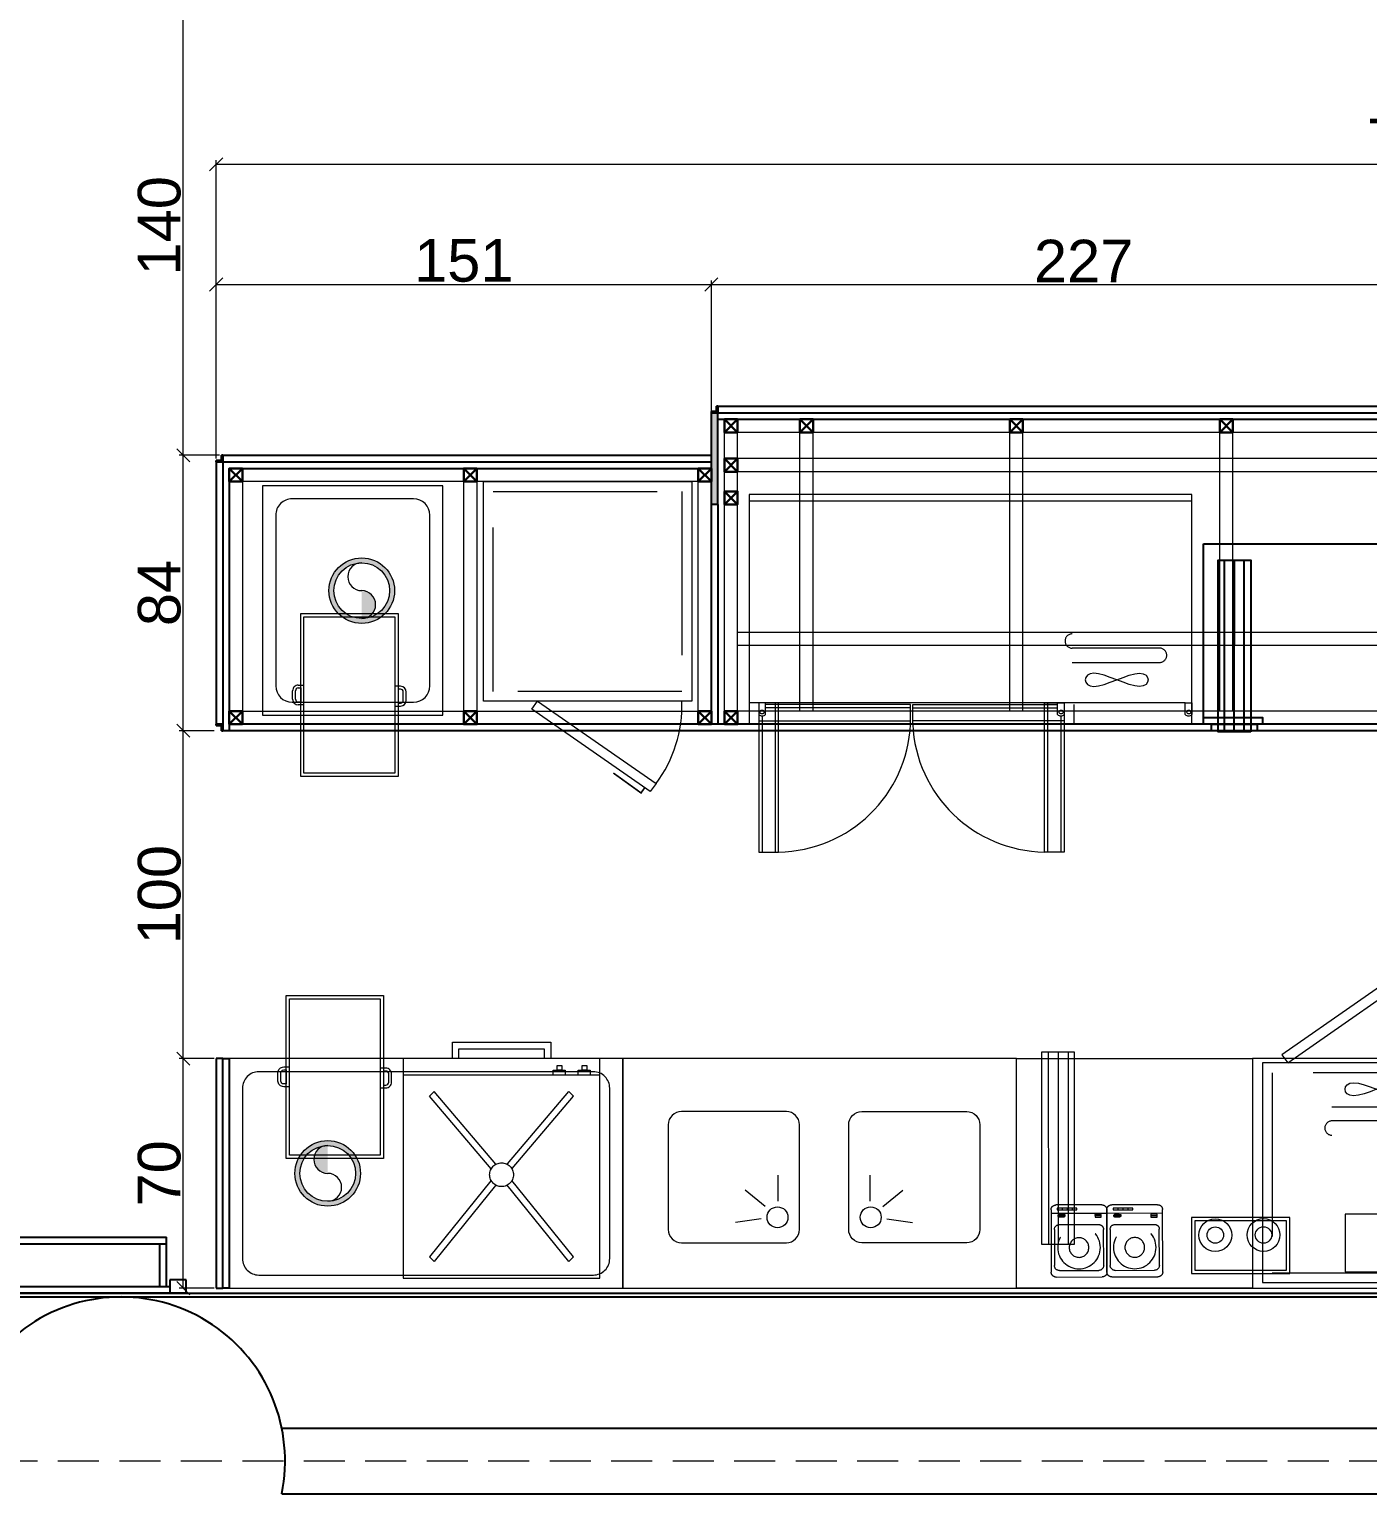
# Model space of a CAD drawing. Header units: millimetres. Extents: x 5603074 to 5608376, y 255765 to 258684.
# Drawn here: x 5604637.2 to 5605045.4, y 256485.1 to 256931.7 of the extents above; entities that cross this region are included whole.
import ezdxf

# ---------------------------------------------------------------- set-up
doc = ezdxf.new("R2010")
doc.units = ezdxf.units.MM
doc.header["$LTSCALE"] = 100
doc.header["$PDMODE"] = 2
for name, pattern in [('DASHED', [0.75, 0.5, -0.25]), ('DASHED2', [9.525, 6.35, -3.175]), ('HIDDEN', [0.375, 0.25, -0.125]), ('HIDDEN2', [0.1875, 0.125, -0.0625])]:
    doc.linetypes.add(name, pattern=pattern)
for name, color, linetype, lineweight in [('AKS', 63, 'HIDDEN2', 5), ('t_ahsap', 34, 'Continuous', 25), ('t_ahsapkesit', 42, 'Continuous', 20), ('t_alçıpan', 219, 'Continuous', 25), ('t_kutu p', 50, 'Continuous', 30), ('t_kutu profil', 94, 'Continuous', 30), ('t_makine', 177, 'Continuous', 18), ('t_mutfak ekipman', 163, 'Continuous', 18), ('t_olcu', 252, 'Continuous', 20), ('t_tarama', 253, 'Continuous', 5)]:
    doc.layers.add(name, color=color, linetype=linetype, lineweight=lineweight)
for name, color, linetype in [('DUVAR', 2, 'Continuous'), ('KOLON', 1, 'Continuous'), ('Kıtc-002 Çizgi', 7, 'Continuous')]:
    doc.layers.add(name, color=color, linetype=linetype)
doc.layers.add('t_fayans', color=7, linetype='Continuous', lineweight=18, true_color=0xffff75)
doc.styles.get("Standard").update_dxf_attribs({"font": 'arial.ttf'})
doc.dimstyles.new('olcu50', dxfattribs={"dimtxt": 13, "dimasz": 4, "dimexe": 1.25, "dimexo": 0.625, "dimtad": 1, "dimtxsty": 'Standard', "dimblk": 'OBLIQUE', "dimcen": 2.5, "dimclrd": 256, "dimclre": 256, "dimclrt": 7, "dimadec": 0, "dimazin": 0, "dimtfac": 1, "dimtmove": 0, "dimatfit": 3, "dimldrblk": 'OBLIQUE', "dimfxl": 1, "dimlwd": -1, "dimlwe": -1, "dimarcsym": 0})

# ---------------------------------------------------------------- blocks, each defined once
blk = doc.blocks.new('blender')
at = {"layer": 't_mutfak ekipman', "color": 7, "linetype": 'HIDDEN'}
for p, q in [((-0.5, -14.5), (-0.5, -3.5)), ((1, -2), (13, -2)), ((14.5, -3.5), (14.5, -14.5)), ((1, -16), (13, -16)), ((-1.5, -19.5), (15.5, -19.5))]:
    blk.add_line(p, q, dxfattribs=at)
at = {"layer": 't_mutfak ekipman', "color": 7}
for p, q in [((1.91, -20.98, 0), (1.91, -20.48, 0)), ((3.41, -20.98, 0), (3.41, -20.48, 0)), ((4.91, -20.98, 0), (4.91, -20.48, 0)), ((13.81, -18.65, 0), (11.9, -18.65, 0))]:
    blk.add_line(p, q, dxfattribs=at)
at = {"layer": 't_mutfak ekipman', "color": 7, "linetype": 'HIDDEN'}
blk.add_lwpolyline([(0, 0), (14, 0, -0.414214), (15.5, -1.5), (15.5, -20.5, -0.414214), (14, -22), (0, -22, -0.414214), (-1.5, -20.5), (-1.5, -1.5, -0.414214)], format="xyb", close=True, dxfattribs=at)
at = {"layer": 't_mutfak ekipman', "color": 7, "elevation": 0}
for points in [[(0.41, -20.98), (0.41, -20.48), (6.41, -20.48), (6.41, -20.98)], [(11.9, -18.23), (13.81, -18.23), (13.81, -19.08), (11.9, -19.08)]]:
    blk.add_lwpolyline(points, close=True, dxfattribs=at)
at = {"layer": 't_mutfak ekipman', "color": 7, "linetype": 'DASHED2', "extrusion": (7.79338e-07, 5.80492e-08, 1), "elevation": 0}
for points in [[(2.73, -19.07), (2.73, -18.44), (2.52, -18.44), (2.52, -18.23), (0.83, -18.23), (0.83, -18.44), (0.62, -18.44), (0.62, -18.86), (0.83, -19.08), (1.04, -19.08), (1.04, -19.29), (1.25, -19.29), (2.31, -19.07), (2.73, -19.07)], [(2.73, -18.65), (1.89, -18.65), (1.67, -18.44), (1.67, -18.65), (0.83, -18.65), (0.83, -18.86), (0.62, -18.86)], [(2.31, -18.65), (1.04, -18.86), (1.04, -19.08)], [(1.04, -19.29), (2.31, -18.86)], [(1.67, -18.44), (2.31, -18.44), (2.31, -19.07), (2.1, -19.29), (1.25, -19.29)]]:
    blk.add_lwpolyline(points, dxfattribs=at)
at = {"layer": 't_mutfak ekipman', "color": 7, "linetype": 'HIDDEN'}
for radius in [6.5, 3]:
    blk.add_circle((7, -9), radius, dxfattribs=at)
for centre, start, end in [((1, -3.5), 90, 180), ((13, -3.5), 0, 90), ((1, -14.5), 180, 270), ((13, -14.5), 270, 0)]:
    blk.add_arc(centre, 1.5, start, end, dxfattribs=at)
blk = doc.blocks.new('çalışma_tezgahlı_bulaşık_makinesi')
at = {"layer": 't_makine'}
h = blk.add_hatch(color=256, dxfattribs=at)
edge = h.paths.add_edge_path(flags=17)
edge.add_arc((-35, -90), 8.5, 0, 360)
edge = h.paths.add_edge_path()
edge.add_arc((-35, -90), 10, 0, 360)
edge = h.paths.add_edge_path(flags=16)
edge.add_arc((-39.25, -90), 4.25, 180, 360)
blk.add_line((-65, -13.64), (-65, -17.64), dxfattribs=at)
for points in [[(-70, 0), (-70, -120), (0, -120), (0, 0)], [(-3, -6.99), (-70, -6.99), (-70, -66.99), (-3, -66.99)], [(-3, -6.99), (-65, -6.99), (-65, -66.99), (-3, -66.99)], [(-66.46, -10.96), (-66.46, -12.42), (-67.92, -12.42), (-67.92, -10.96)], [(-65, -9.99), (-65, -13.64), (-66.46, -13.64), (-66.46, -9.99)], [(-65, -17.64), (-65, -21.28), (-66.46, -21.28), (-66.46, -17.64)], [(-75, -51.99), (-75, -21.99), (-70, -21.99), (-70, -51.99)], [(-66.46, -18.6), (-66.46, -20.06), (-67.92, -20.06), (-67.92, -18.6)], [(-73, -49.99), (-73, -23.99), (-70, -23.99), (-70, -49.99)]]:
    blk.add_lwpolyline(points, close=True, dxfattribs=at)
blk.add_lwpolyline([(-66, -9), (-66, -111, 0.414214), (-61, -116), (-9, -116, 0.414214), (-4, -111), (-4, -9, 0.414214), (-9, -4), (-61, -4, 0.414214)], format="xyb", close=True, dxfattribs=at)
at = {"layer": 't_makine', "linetype": 'DASHED'}
for points in [[(-60, -16.49), (-58.59, -15.07)], [(-37.86, -35.14), (-60, -16.49)], [(-36.44, -33.72), (-58.59, -15.07)], [(-9.58, -15.07), (-32.83, -33.82)], [(-8.16, -16.49), (-31.41, -35.24)], [(-9.58, -15.07), (-8.16, -16.49)], [(-37.76, -38.75), (-60, -57.5)], [(-36.34, -40.17), (-58.59, -58.92)], [(-31.31, -38.85), (-8.16, -57.5)], [(-32.73, -40.27), (-9.58, -58.92)], [(-60, -57.5), (-58.59, -58.92)], [(-8.16, -57.5), (-9.58, -58.92)]]:
    blk.add_lwpolyline(points, dxfattribs=at)
at = {"layer": 't_makine', "elevation": 0}
for points in [[(-61.06, -73.79), (-61.06, -72.27, 0.414214), (-62.81, -70.52), (-65.34, -70.52, 0.414214), (-67.09, -72.27), (-67.09, -73.79)], [(-61.42, -101.89), (-61.42, -103.41, -0.414214), (-63.17, -105.16), (-65.7, -105.16, -0.414214), (-67.45, -103.41), (-67.45, -101.89)]]:
    blk.add_lwpolyline(points, format="xyb", dxfattribs=at)
for points in [[(-61.93, -72.99), (-61.93, -72.27, 0.414214), (-62.81, -71.39), (-65.34, -71.39, 0.414214), (-66.21, -72.27), (-66.21, -72.99)], [(-62.29, -102.68), (-62.29, -103.41, -0.414214), (-63.17, -104.28), (-65.7, -104.28, -0.414214), (-66.57, -103.41), (-66.57, -102.68)]]:
    blk.add_lwpolyline(points, format="xyb", close=True, dxfattribs=at)
for points in [[(-89.28, -72.99), (-39.58, -72.99), (-39.58, -102.68), (-89.28, -102.68)], [(-88.28, -73.99), (-40.58, -73.99), (-40.58, -101.68), (-88.28, -101.68)]]:
    blk.add_lwpolyline(points, close=True, dxfattribs=at)
at = {"layer": 't_makine', "linetype": 'DASHED'}
blk.add_circle((-34.58, -36.99), 3.63, dxfattribs=at)
at = {"layer": 't_makine'}
for radius in [10, 8.5]:
    blk.add_circle((-35, -90), radius, dxfattribs=at)
for centre, start, end in [((-30.75, -90), 0, 180), ((-39.25, -90), 180, 0)]:
    blk.add_arc(centre, 4.25, start, end, dxfattribs=at)
blk = doc.blocks.new('turk_kahvesi')
at = {"layer": 't_mutfak ekipman', "color": 7, "extrusion": (1.03045e-09, -1.39525e-08, 1), "elevation": 0}
for points in [[(61966.01, 4880.01), (61966.01, 4850.06), (61983.1, 4850.06), (61983.1, 4880.01)], [(61967.01, 4879.01), (61967.01, 4851.05), (61982.09, 4851.05), (61982.09, 4879.01)]]:
    blk.add_lwpolyline(points, close=True, dxfattribs=at)
at = {"layer": 't_mutfak ekipman', "color": 7, "extrusion": (1.03045e-09, -1.39525e-08, 1)}
for centre, radius in [((61971.36, 4872.02, 0), 5), ((61971.36, 4872.02, 0), 2.5), ((61971.4, 4857.32, 0), 5), ((61971.4, 4857.32, 0), 2.5)]:
    blk.add_circle(centre, radius, dxfattribs=at)
blk = doc.blocks.new('TYO')
at = {"layer": 't_makine'}
for p, q in [((-21839.25, -3860.46), (-21847.06, -3859.35)), ((-21800.93, -3860.46), (-21793.12, -3859.35)), ((-21838.02, -3864.27), (-21844.12, -3869.28)), ((-21834.11, -3865.93), (-21834.11, -3873.82)), ((-21806.07, -3865.93), (-21806.07, -3873.82)), ((-21802.16, -3864.27), (-21796.07, -3869.28))]:
    blk.add_line(p, q, dxfattribs=at)
at = {"layer": 't_makine', "lineweight": -2}
blk.add_lwpolyline([(-21878.73, -3909.37), (-21758.73, -3909.37), (-21758.73, -3839.37), (-21878.73, -3839.37)], close=True, dxfattribs=at)
at = {"layer": 't_makine'}
for points in [[(-21831.59, -3893.22), (-21863.59, -3893.22, -0.414214), (-21867.59, -3889.22), (-21867.59, -3857.22, -0.414214), (-21863.59, -3853.22), (-21831.59, -3853.22, -0.414214), (-21827.59, -3857.22), (-21827.59, -3889.22, -0.414214)], [(-21808.59, -3893.22), (-21776.59, -3893.22, 0.414214), (-21772.59, -3889.22), (-21772.59, -3857.22, 0.414214), (-21776.59, -3853.22), (-21808.59, -3853.22, 0.414214), (-21812.59, -3857.22), (-21812.59, -3889.22, 0.414214)]]:
    blk.add_lwpolyline(points, format="xyb", close=True, dxfattribs=at)
for centre in [(-21834.31, -3860.97), (-21805.88, -3860.97)]:
    blk.add_circle(centre, 3.19, dxfattribs=at)
blk = doc.blocks.new('iki_kapakli_tezgahalti')
at = {"layer": 't_makine'}
for p, q in [((135, -2), (0, -2)), ((133, -63.5), (0, -63.5)), ((99.07, -70), (99.07, -64))]:
    blk.add_line(p, q, dxfattribs=at)
blk.add_lwpolyline([(0, -70), (135, -70), (135, 0), (0, 0)], close=True, dxfattribs=at)
at = {"layer": 't_makine', "linetype": 'DASHED'}
for points in [[(125.17, -46.82), (98.5, -46.82, -1), (98.5, -42.47)], [(98.5, -51.16), (125.17, -51.16, 1), (125.17, -46.82)]]:
    blk.add_lwpolyline(points, format="xyb", dxfattribs=at)
at = {"layer": 't_makine', "linetype": 'DASHED', "ltscale": 0.1}
blk.add_lwpolyline([(119.06, -58.47), (117.6, -58.3), (115.9, -57.85), (114.04, -57.21), (112.09, -56.47), (110.14, -55.74), (108.28, -55.1), (106.57, -54.64), (105.12, -54.47), (103.97, -54.64), (103.16, -55.1), (102.67, -55.74), (102.5, -56.47), (102.67, -57.21), (103.16, -57.85), (103.97, -58.3), (105.12, -58.47), (106.57, -58.3), (108.28, -57.85), (110.14, -57.21), (112.09, -56.47), (114.04, -55.74), (115.9, -55.1), (117.6, -54.64), (119.06, -54.47), (120.2, -54.64), (121.02, -55.1), (121.51, -55.74), (121.67, -56.47), (121.51, -57.21), (121.02, -57.85), (120.2, -58.3)], close=True, dxfattribs=at)
at = {"layer": 't_makine'}
for points in [[(5, -67), (5, -63.5), (3, -63.5), (3, -67)], [(9, -63.5), (3, -63.5), (3, -109), (9, -109), (9, -63.5)], [(3, -64), (3, -70), (49.2, -70), (49.2, -64), (5, -64)], [(3, -65), (3, -69), (49.2, -69), (49.2, -65), (5, -65)], [(4, -67.5), (4, -109), (8, -109), (8, -63.5)], [(96.07, -64), (96.07, -70), (49.87, -70), (49.87, -64), (94.07, -64)], [(96.07, -65), (96.07, -69), (49.87, -69), (49.87, -65), (94.07, -65)], [(90.07, -63.5), (96.07, -63.5), (96.07, -109), (90.07, -109), (90.07, -63.5)], [(95.07, -67.5), (95.07, -109), (91.07, -109), (91.07, -63.5)], [(94.07, -67), (94.07, -63.5), (96.07, -63.5), (96.07, -67)], [(133, -67), (133, -63.5), (135, -63.5), (135, -67)]]:
    blk.add_lwpolyline(points, dxfattribs=at)
for centre in [(3.93, -66.29), (95.14, -66.29), (134.07, -66.29)]:
    blk.add_circle(centre, 0.596, dxfattribs=at)
for centre, radius, start, end in [((4, -66.25), 1.25, 216.8699, 323.1301), ((8.38, -68.14), 40.86, 270.8691, 357.3948), ((90.69, -68.14), 40.86, 182.6052, 269.1309), ((95.07, -66.25), 1.25, 216.8699, 323.1301), ((134, -66.25), 1.25, 216.8699, 323.1301)]:
    blk.add_arc(centre, radius, start, end, dxfattribs=at)
blk = doc.blocks.new('ön_sıyırma_tezgahı')
at = {"layer": 't_makine'}
h = blk.add_hatch(color=256, dxfattribs=at)
edge = h.paths.add_edge_path(flags=17)
edge.add_arc((32, -40.78), 8.5, 0, 360)
edge = h.paths.add_edge_path()
edge.add_arc((32, -40.78), 10, 0, 360)
edge = h.paths.add_edge_path(flags=16)
edge.add_arc((36.25, -40.78), 4.25, 0, 180)
for p, q in [((70, -16), (0, -16)), ((0, -16), (0, -71)), ((70, -71), (70, -16)), ((61, -20), (9, -20)), ((4, -25), (4, -62)), ((66, -62), (66, -25)), ((38.97, -29.7, 0), (88.67, -29.7, 0)), ((38.97, -59.38, 0), (38.97, -29.7, 0)), ((39.97, -30.7, 0), (87.67, -30.7, 0)), ((39.97, -58.38, 0), (39.97, -30.7, 0)), ((61.16, -28.97, 0), (61.16, -30.49, 0)), ((62.04, -28.97, 0), (62.04, -29.7, 0)), ((62.04, -29.7, 0), (66.32, -29.7, 0)), ((65.44, -27.22, 0), (62.91, -27.22, 0)), ((65.44, -28.1, 0), (62.91, -28.1, 0)), ((66.32, -29.7, 0), (66.32, -28.97, 0)), ((67.19, -30.49, 0), (67.19, -28.97, 0)), ((87.67, -30.7, 0), (87.67, -58.38, 0)), ((88.67, -29.7, 0), (88.67, -59.38, 0)), ((88.67, -59.38, 0), (38.97, -59.38, 0)), ((87.67, -58.38, 0), (39.97, -58.38, 0)), ((60.8, -60.11, 0), (60.8, -58.59, 0)), ((61.68, -60.11, 0), (61.68, -59.38, 0)), ((61.68, -59.38, 0), (65.96, -59.38, 0)), ((65.08, -60.99, 0), (62.55, -60.99, 0)), ((65.08, -61.86, 0), (62.55, -61.86, 0)), ((65.96, -59.38, 0), (65.96, -60.11, 0)), ((66.83, -58.59, 0), (66.83, -60.11, 0)), ((0, -71), (70, -71)), ((9, -67), (61, -67))]:
    blk.add_line(p, q, dxfattribs=at)
for radius in [10, 8.5]:
    blk.add_circle((32, -40.78), radius, dxfattribs=at)
for centre, radius, start, end in [((9, -25), 5, 90, 180), ((61, -25), 5, 0, 90), ((62.91, -28.97, 0), 1.75, 90, 180), ((62.91, -28.97, 0), 0.875, 90, 180), ((65.44, -28.97, 0), 1.75, 0, 90), ((65.44, -28.97, 0), 0.875, 360, 90), ((36.25, -40.78), 4.25, 0, 180), ((27.75, -40.78), 4.25, 180, 0), ((9, -62), 5, 180, 270), ((62.55, -60.11, 0), 1.75, 180, 270), ((61, -62), 5, 270, 0), ((62.55, -60.11, 0), 0.875, 180, 270), ((65.08, -60.11, 0), 1.75, 270, 0), ((65.08, -60.11, 0), 0.875, 270, 0)]:
    blk.add_arc(centre, radius, start, end, dxfattribs=at)
blk = doc.blocks.new('A$C35C61C35')
at = {"layer": 'Kıtc-002 Çizgi', "extrusion": (-1.7622e-08, -1.30145e-09, 1)}
for p, q in [((54.57, 57.3, -40.46), (54.57, 5, 0)), ((57.56, 57.3, -9.23), (57.52, 5, -41.1)), ((60.58, 57.3, -41.1), (60.58, 5, 0))]:
    blk.add_line(p, q, dxfattribs=at)
at = {"layer": 'Kıtc-002 Çizgi', "elevation": 0}
blk.add_lwpolyline([(67, 0), (0, 0), (0, 55), (67, 55)], close=True, dxfattribs=at)
at = {"layer": 'Kıtc-002 Çizgi', "extrusion": (-1.7622e-08, -1.30145e-09, 1)}
for points, elevation in [([(48.91, 55.03), (67, 55.03), (67, 53), (48.91, 53)], 0), ([(50.56, 57.06), (64.56, 57.06), (64.56, 55.04), (50.56, 55.04)], -41.1), ([(52.56, 57.3), (62.48, 57.3), (62.48, 5), (52.56, 5)], -41.1)]:
    blk.add_lwpolyline(points, close=True, dxfattribs=dict(at, elevation=elevation))
blk = doc.blocks.new('karkas')
at = {"layer": 't_kutu p', "extrusion": (3.10673e-08, 3.00028e-10, 1)}
for p, q in [((-219, 0, 0), (-215, -4, 0)), ((-215, 0, 0), (-219, -4, 0)), ((-4, 0, 0), (0, -4, 0)), ((0, 0, 0), (-4, -4, 0)), ((-219, -67, 0), (-215, -71, 0)), ((-215, -67, 0), (-219, -71, 0)), ((-4, -67, 0), (0, -71, 0)), ((0, -67, 0), (-4, -71, 0)), ((-219, -77, 0), (-215, -81, 0)), ((-215, -77, 0), (-219, -81, 0)), ((-4, -77, 0), (0, -81, 0)), ((0, -77, 0), (-4, -81, 0)), ((-219, -89, 0), (-215, -93, 0)), ((-215, -89, 0), (-219, -93, 0)), ((-196, -89, 0), (-192, -93, 0)), ((-192, -89, 0), (-196, -93, 0)), ((-132, -89, 0), (-128, -93, 0)), ((-128, -89, 0), (-132, -93, 0)), ((-68, -89, 0), (-64, -93, 0)), ((-64, -89, 0), (-68, -93, 0)), ((-4, -89, 0), (0, -93, 0)), ((0, -89, 0), (-4, -93, 0))]:
    blk.add_line(p, q, dxfattribs=at)
at = {"layer": 't_kutu p', "extrusion": (3.6507e-08, -1.05823e-09, 1)}
blk.add_lwpolyline([(-4, -4), (-4, 0), (0, 0), (0, -4)], close=True, dxfattribs=at)
at = {"layer": 't_kutu p', "extrusion": (3.6507e-08, -1.05823e-09, 1), "elevation": 0}
for points in [[(-219, -4), (-219, 0), (-215, 0), (-215, -4)], [(-219, -71), (-219, -67), (-215, -67), (-215, -71)], [(-4, -71), (-4, -67), (0, -67), (0, -71)], [(-219, -81), (-219, -77), (-215, -77), (-215, -81)], [(-4, -81), (-4, -77), (0, -77), (0, -81)], [(-219, -93), (-219, -89), (-215, -89), (-215, -93)], [(-196, -93), (-196, -89), (-192, -89), (-192, -93)], [(-132, -93), (-132, -89), (-128, -89), (-128, -93)], [(-68, -93), (-68, -89), (-64, -89), (-64, -93)], [(-4, -93), (-4, -89), (0, -89), (0, -93)]]:
    blk.add_lwpolyline(points, close=True, dxfattribs=at)
at = {"layer": 't_tarama'}
for p, q in [((-219, 0, 0), (-219, -93, 0)), ((0, 0), (-215, 0, 0)), ((0, -4, 0), (-215, -4, 0)), ((-215, -4, 0), (-215, -89, 0)), ((-196, -4, 0), (-196, -89, 0)), ((-192, -4, 0), (-192, -89, 0)), ((-132, -4, 0), (-132, -89, 0)), ((-128, -4, 0), (-128, -89, 0)), ((-68, -4, 0), (-68, -89, 0)), ((-64, -4, 0), (-64, -89, 0)), ((-4, -4, 0), (-4, -89, 0)), ((0, 0), (0, -93, 0)), ((-4, -24, 0), (-215, -24, 0)), ((-4, -28, 0), (-215, -28, 0)), ((-4, -77, 0), (-215, -77, 0)), ((-4, -81, 0), (-215, -81, 0)), ((-4, -89, 0), (-219, -89, 0)), ((0, -93, 0), (-219, -93, 0))]:
    blk.add_line(p, q, dxfattribs=at)
blk = doc.blocks.new('A$C6ABE2651')
at = {"layer": 't_makine'}
for points in [[(0, 34.56), (68.5, 34.56), (68.5, 101.56), (0, 101.56)], [(16.39, 0), (62.53, 32.13), (60.78, 34.56), (14.64, 2.44)]]:
    blk.add_lwpolyline(points, close=True, dxfattribs=at)
at = {"layer": 't_makine', "linetype": 'DASHED'}
blk.add_lwpolyline([(3, 37.56), (65.5, 37.56), (65.5, 98.56), (3, 98.56)], close=True, dxfattribs=at)
for points in [[(20.61, 52.28), (47.28, 52.28, 1), (47.28, 56.63)], [(47.28, 47.94), (20.61, 47.94, -1), (20.61, 52.28)]]:
    blk.add_lwpolyline(points, format="xyb", dxfattribs=at)
at = {"layer": 't_makine', "linetype": 'DASHED', "ltscale": 0.1}
blk.add_lwpolyline([(26.72, 40.63), (28.18, 40.8), (29.88, 41.25), (31.74, 41.89), (33.69, 42.63), (35.64, 43.36), (37.5, 44), (39.21, 44.46), (40.66, 44.63), (41.81, 44.46), (42.62, 44), (43.11, 43.36), (43.28, 42.63), (43.11, 41.89), (42.62, 41.25), (41.81, 40.8), (40.66, 40.63), (39.21, 40.8), (37.5, 41.25), (35.64, 41.89), (33.69, 42.63), (31.74, 43.36), (29.88, 44), (28.18, 44.46), (26.72, 44.63), (25.58, 44.46), (24.76, 44), (24.27, 43.36), (24.11, 42.63), (24.27, 41.89), (24.76, 41.25), (25.58, 40.8)], close=True, dxfattribs=at)
at = {"layer": 't_makine', "const_width": 0.5}
blk.add_lwpolyline([(19.06, 1.92), (20.19, 0.35), (26.9, 5.18), (28.61, 6.41)], dxfattribs=at)
at = {"layer": 't_makine'}
blk.add_arc((59.28, 34.56), 55, 180, 218.867, dxfattribs=at)
blk = doc.blocks.new('barista')
at = {"layer": 't_tarama'}
h = blk.add_hatch(dxfattribs=at)
h.set_pattern_fill('AR-SAND', color=256, scale=0.01)
h.set_pattern_definition([(37.5, (7283.8829, -60539.93336), (-0.016000313, 0.4894132373), [0, -0.38608, 0, -0.4318, 0, -0.41275]), (7.5, (7283.8829, -60539.93336), (0.449523283, 0.7168251006), [0, -0.20828, 0, -0.34798, 0, -0.13335]), (327.5, (7283.5705, -60539.93336), (0.7909923702, 0.0014371847), [0, -0.127, 0, -0.4572, 0, -0.5969]), (317.5, (7283.5705, -60539.93336), (0.7635564525, 0.222929323), [0, -0.0635, 0, -0.29972, 0, -0.3429])])
h.paths.add_polyline_path([(598, -267), (600, -267), (600, -239), (598, -239)])
at = {"layer": 't_ahsap'}
for p, q in [((747, -70, 0), (747, 0, 0)), ((747, 0, 0), (749, 0, 0)), ((751, 0, 0), (749, 0, 0)), ((749, 0, 0), (749, -70, 0)), ((751, -70, 0), (751, 0, 0)), ((749, -70, 0), (747, -70, 0)), ((749, -70, 0), (751, -70, 0)), ((373, -170, 0), (749, -170, 0)), ((375, -172, 0), (747, -172, 0)), ((584, -172, 0), (586, -172, 0)), ((598, -239, 0), (598, -172, 0)), ((600, -172, 0), (600, -267, 0)), ((747, -172, 0), (747, -170, 0)), ((747, -250, 0), (747, -172, 0)), ((749, -254, 0), (749, -172, 0)), ((751, -252, 0), (751, -172, 0)), ((598, -239, 0), (600, -239, 0)), ((598, -239, 0), (598, -267, 0)), ((600, -239, 0), (600, -267, 0)), ((747, -250, 0), (600, -250, 0)), ((749, -252, 0), (600, -252, 0)), ((749, -254, 0), (600, -254, 0)), ((598, -265, 0), (375, -265, 0)), ((598, -267, 0), (375, -267, 0)), ((598, -269, 0), (374.6, -269, 0))]:
    blk.add_line(p, q, dxfattribs=at)
at = {"layer": 't_ahsapkesit'}
blk.add_line((596, -172, 0), (596, -265, 0), dxfattribs=at)
at = {"layer": 't_kutu p'}
for p, q in [((749, -172, 0), (749, -170, 0)), ((749, -170, 0), (749.4, -170, 0)), ((749, -172, 0), (751, -172, 0)), ((749.4, -171.6, 0), (749.4, -170, 0)), ((749.4, -171.6, 0), (751, -171.6, 0)), ((751, -172, 0), (751, -171.6, 0)), ((749, -252, 0), (749, -254, 0)), ((749, -252, 0), (751, -252, 0)), ((749, -254, 0), (749.4, -254, 0)), ((749.4, -252.4, 0), (749.4, -254, 0)), ((749.4, -252.4, 0), (751, -252.4, 0)), ((751, -252, 0), (751, -252.4, 0)), ((598, -267, 0), (598, -269, 0)), ((598, -267, 0), (600, -267, 0)), ((598.4, -267.4, 0), (598.4, -269, 0)), ((598.4, -267.4, 0), (600, -267.4, 0)), ((600, -267, 0), (600, -267.4, 0)), ((598, -269, 0), (598.4, -269, 0))]:
    blk.add_line(p, q, dxfattribs=at)
at = {"layer": 't_kutu profil'}
for p, q in [((600, -172, 0), (604, -176, 0)), ((600, -176, 0), (604, -172, 0)), ((671.5, -172, 0), (675.5, -176, 0)), ((671.5, -176, 0), (675.5, -172, 0)), ((743, -172, 0), (747, -176, 0)), ((743, -176, 0), (747, -172, 0)), ((600, -246, 0), (604, -250, 0)), ((600, -250, 0), (604, -246, 0)), ((671.5, -246, 0), (675.5, -250, 0)), ((671.5, -250, 0), (675.5, -246, 0)), ((743, -246, 0), (747, -250, 0)), ((743, -250, 0), (747, -246, 0))]:
    blk.add_line(p, q, dxfattribs=at)
at = {"layer": 't_kutu profil', "elevation": 0}
for points in [[(600, -176), (604, -176), (604, -172), (600, -172), (600, -176)], [(671.5, -176), (675.5, -176), (675.5, -172), (671.5, -172), (671.5, -176)], [(743, -176), (747, -176), (747, -172), (743, -172), (743, -176)], [(600, -250), (604, -250), (604, -246), (600, -246), (600, -250)], [(671.5, -250), (675.5, -250), (675.5, -246), (671.5, -246), (671.5, -250)], [(743, -250), (747, -250), (747, -246), (743, -246), (743, -250)]]:
    blk.add_lwpolyline(points, dxfattribs=at)
at = {"layer": 't_makine', "ltscale": 50, "extrusion": (1.7622e-08, 1.30145e-09, 1)}
for p, q in [((491.25, -72.02, 0), (491.25, -13.35, 7.54)), ((494.27, -72.01, 31.87), (494.26, -13.35, 39.41)), ((497.27, -72.02, 0.64), (497.26, -13.35, 8.18))]:
    blk.add_line(p, q, dxfattribs=at)
at = {"layer": 't_makine', "elevation": 0}
for points in [[(285, -70), (435, -70), (435, 0), (285, 0)], [(507, -70), (435, -70), (435, 0), (507, 0)], [(618.64, -151.42), (654.75, -176.56), (653, -179), (616.89, -153.86)], [(606, -179), (669.5, -179), (669.5, -246), (606, -246)]]:
    blk.add_lwpolyline(points, close=True, dxfattribs=at)
at = {"layer": 't_makine', "ltscale": 50, "extrusion": (1.7622e-08, 1.30145e-09, 1), "elevation": 0}
blk.add_lwpolyline([(499.28, -72.02), (489.36, -72.02), (489.35, -13.35), (499.27, -13.35)], close=True, dxfattribs=at)
at = {"layer": 't_makine', "const_width": 0.5, "elevation": 0}
blk.add_lwpolyline([(620.34, -152.6), (621.47, -151.03), (628.17, -155.86), (629.89, -157.09)], dxfattribs=at)
at = {"layer": 't_makine', "linetype": 'DASHED', "elevation": 0}
blk.add_lwpolyline([(609, -182), (666.5, -182), (666.5, -243), (609, -243)], close=True, dxfattribs=at)
at = {"layer": 't_makine'}
blk.add_arc((648.79, -177.68, 0), 39.81, 143.252, 181.9007, dxfattribs=at)
at = {"layer": 't_mutfak ekipman', "linetype": 'DASHED2', "extrusion": (1.39525e-08, 1.03045e-09, 1), "elevation": -240.31}
blk.add_lwpolyline([(380.91, -22.56), (406.78, -22.56), (406.78, -4.93), (380.91, -4.93)], close=True, dxfattribs=at)
at = {"layer": 't_tarama', "elevation": 0}
for points in [[(604, -172), (743, -172), (743, -176), (604, -176), (604, -172)], [(600, -246), (600, -176), (604, -176), (604, -246), (600, -246)], [(671.5, -246), (671.5, -176), (675.5, -176), (675.5, -246), (671.5, -246)], [(743, -246), (743, -176), (747, -176), (747, -246), (743, -246)], [(604, -246), (743, -246), (743, -250), (604, -250), (604, -246)]]:
    blk.add_lwpolyline(points, dxfattribs=at)
at = {"extrusion": (1.39525e-08, 1.03045e-09, 1), "xscale": -1, "rotation": 0.1645025183807025}
for p in [(477.88, -3.41, 0), (494.88, -3.36, 0)]:
    blk.add_blockref('blender', p, dxfattribs=at)
at = {"layer": 'Kıtc-002 Çizgi'}
blk.add_blockref('A$C6ABE2651', (363.5, -103.27, 0), dxfattribs=at)
at = {"layer": 'Kıtc-002 Çizgi', "extrusion": (-1.3e-15, -2.95173e-07, 1)}
blk.add_blockref('A$C35C61C35', (383, -227, 0), dxfattribs=at)
at = {"layer": 't_kutu p', "xscale": -1}
blk.add_blockref('karkas', (377, -172, 0), dxfattribs=at)
at = {"layer": 't_makine', "lineweight": -2}
blk.add_blockref('TYO', (22385.73, 3839.37, 0), dxfattribs=at)
at = {"layer": 't_makine'}
for name, p, rotation in [('çalışma_tezgahlı_bulaşık_makinesi', (627, 0, 0), 90), ('turk_kahvesi', (5303.67, -61987.57, 0), 90), ('iki_kapakli_tezgahalti', (588.5, -242, 0), 180), ('ön_sıyırma_tezgahı', (665.85, -244.72), 90)]:
    blk.add_blockref(name, p, dxfattribs=dict(at, rotation=rotation))
blk = doc.blocks.new('gazetelik')
at = {"layer": 't_ahsap'}
for p, q in [((0, 0), (70, 0)), ((0, 0), (0, -4)), ((5, -4), (5, 0)), ((65, -4), (65, 0)), ((70, 0), (70, -4)), ((0, -4), (5, -4)), ((65, -2), (5, -2)), ((6, -2), (6, -17)), ((8, -2), (8, -15)), ((62, -2), (62, -15)), ((64, -2), (64, -17)), ((70, -4), (65, -4)), ((64, -15), (6, -15)), ((64, -17), (6, -17))]:
    blk.add_line(p, q, dxfattribs=at)
blk = doc.blocks.new('_OBLIQUE')
at = {"color": 0, "linetype": 'ByBlock'}
blk.add_line((-0.5, -0.5), (0.5, 0.5), dxfattribs=at)
blk = doc.blocks.new('*D232')
at = {"layer": 'Defpoints', "color": 0, "transparency": 16777216}
for p in [(5604684.18, 256617.82), (5604694.23, 256617.82, 0), (5604694.23, 256547.82, 0)]:
    blk.add_point(p, dxfattribs=at)
at = {"layer": 't_olcu', "transparency": 16777216}
for p, q in [((5604693.61, 256617.82), (5604682.93, 256617.82)), ((5604684.18, 256547.82), (5604684.18, 256617.82)), ((5604693.61, 256547.82), (5604682.93, 256547.82))]:
    blk.add_line(p, q, dxfattribs=at)
at = {"layer": 't_olcu', "transparency": 16777216, "xscale": 4, "yscale": 4, "zscale": 4}
for p, rotation in [((5604684.18, 256617.82), 90), ((5604684.18, 256547.82), 270)]:
    blk.add_blockref('_OBLIQUE', p, dxfattribs=dict(at, rotation=rotation))
at = {"layer": 't_olcu', "color": 7, "transparency": 16777216, "insert": (5604676.92, 256582.82), "char_height": 13, "attachment_point": 5, "rotation": 90}
blk.add_mtext('70', dxfattribs=at)
blk = doc.blocks.new('*D233')
at = {"layer": 'Defpoints', "color": 0, "transparency": 16777216}
for p in [(5604684.18, 256717.82), (5604694.23, 256717.82, 0), (5604694.23, 256617.82, 0)]:
    blk.add_point(p, dxfattribs=at)
at = {"layer": 't_olcu', "transparency": 16777216}
for p, q in [((5604693.61, 256717.82), (5604682.93, 256717.82)), ((5604684.18, 256617.82), (5604684.18, 256717.82)), ((5604693.61, 256617.82), (5604682.93, 256617.82))]:
    blk.add_line(p, q, dxfattribs=at)
at = {"layer": 't_olcu', "transparency": 16777216, "xscale": 4, "yscale": 4, "zscale": 4}
for p, rotation in [((5604684.18, 256717.82), 90), ((5604684.18, 256617.82), 270)]:
    blk.add_blockref('_OBLIQUE', p, dxfattribs=dict(at, rotation=rotation))
at = {"layer": 't_olcu', "color": 7, "transparency": 16777216, "insert": (5604676.92, 256667.82), "char_height": 13, "attachment_point": 5, "rotation": 90}
blk.add_mtext('100', dxfattribs=at)
blk = doc.blocks.new('*D234')
at = {"layer": 'Defpoints', "color": 0, "transparency": 16777216}
for p in [(5604684.18, 256801.82), (5604693.61, 256801.82), (5604693.61, 256717.82)]:
    blk.add_point(p, dxfattribs=at)
at = {"layer": 't_olcu', "transparency": 16777216}
for p, q in [((5604692.98, 256801.82), (5604682.93, 256801.82)), ((5604684.18, 256717.82), (5604684.18, 256801.82)), ((5604692.98, 256717.82), (5604682.93, 256717.82))]:
    blk.add_line(p, q, dxfattribs=at)
at = {"layer": 't_olcu', "transparency": 16777216, "xscale": 4, "yscale": 4, "zscale": 4}
for p, rotation in [((5604684.18, 256801.82), 90), ((5604684.18, 256717.82), 270)]:
    blk.add_blockref('_OBLIQUE', p, dxfattribs=dict(at, rotation=rotation))
at = {"layer": 't_olcu', "color": 7, "transparency": 16777216, "insert": (5604676.92, 256759.82), "char_height": 13, "attachment_point": 5, "rotation": 90}
blk.add_mtext('84', dxfattribs=at)
blk = doc.blocks.new('*D235')
at = {"layer": 'Defpoints', "color": 0, "transparency": 16777216}
for p in [(5604684.18, 256941.82), (5604695.83, 256941.82, 0), (5604695.83, 256801.82, 0)]:
    blk.add_point(p, dxfattribs=at)
at = {"layer": 't_olcu', "transparency": 16777216}
for p, q in [((5604695.21, 256941.82), (5604682.93, 256941.82)), ((5604684.18, 256801.82), (5604684.18, 256941.82)), ((5604695.21, 256801.82), (5604682.93, 256801.82))]:
    blk.add_line(p, q, dxfattribs=at)
at = {"layer": 't_olcu', "transparency": 16777216, "xscale": 4, "yscale": 4, "zscale": 4}
for p, rotation in [((5604684.18, 256941.82), 90), ((5604684.18, 256801.82), 270)]:
    blk.add_blockref('_OBLIQUE', p, dxfattribs=dict(at, rotation=rotation))
at = {"layer": 't_olcu', "color": 7, "transparency": 16777216, "insert": (5604676.92, 256871.82), "char_height": 13, "attachment_point": 5, "rotation": 90}
blk.add_mtext('140', dxfattribs=at)
blk = doc.blocks.new('*D247')
at = {"layer": 'Defpoints', "color": 0, "transparency": 16777216}
for p in [(5604665.23, 257365.12), (5604581.03, 256545.12), (5604665.23, 256545.12)]:
    blk.add_point(p, dxfattribs=at)
at = {"layer": 't_olcu', "transparency": 16777216}
for p, q in [((5604664.61, 257365.12), (5604579.78, 257365.12)), ((5604581.03, 257365.12), (5604581.03, 256545.12)), ((5604664.61, 256545.12), (5604579.78, 256545.12))]:
    blk.add_line(p, q, dxfattribs=at)
at = {"layer": 't_olcu', "transparency": 16777216, "xscale": 4, "yscale": 4, "zscale": 4}
for p, rotation in [((5604581.03, 257365.12), 90), ((5604581.03, 256545.12), 270)]:
    blk.add_blockref('_OBLIQUE', p, dxfattribs=dict(at, rotation=rotation))
at = {"layer": 't_olcu', "color": 7, "transparency": 16777216, "insert": (5604573.77, 256955.12), "char_height": 13, "attachment_point": 5, "rotation": 90}
blk.add_mtext('820', dxfattribs=at)
blk = doc.blocks.new('*D248')
at = {"layer": 'Defpoints', "color": 0, "transparency": 16777216}
for p in [(5604845.23, 256853.91), (5604694.23, 256801.82), (5604845.23, 256801.82, 0)]:
    blk.add_point(p, dxfattribs=at)
at = {"layer": 't_olcu', "transparency": 16777216}
for p, q in [((5604694.23, 256802.44), (5604694.23, 256855.16)), ((5604694.23, 256853.91), (5604845.23, 256853.91)), ((5604845.23, 256802.44), (5604845.23, 256855.16))]:
    blk.add_line(p, q, dxfattribs=at)
at = {"layer": 't_olcu', "transparency": 16777216, "xscale": 4, "yscale": 4, "zscale": 4, "rotation": 180}
blk.add_blockref('_OBLIQUE', (5604694.23, 256853.91), dxfattribs=at)
at = {"layer": 't_olcu', "transparency": 16777216, "xscale": 4, "yscale": 4, "zscale": 4}
blk.add_blockref('_OBLIQUE', (5604845.23, 256853.91), dxfattribs=at)
at = {"layer": 't_olcu', "color": 7, "transparency": 16777216, "insert": (5604769.73, 256861.18), "char_height": 13, "attachment_point": 5}
blk.add_mtext('151', dxfattribs=at)
blk = doc.blocks.new('*D249')
at = {"layer": 'Defpoints', "color": 0, "transparency": 16777216}
for p in [(5605072.23, 256853.91), (5604845.23, 256815.22), (5605072.23, 256815.22, 0)]:
    blk.add_point(p, dxfattribs=at)
at = {"layer": 't_olcu', "transparency": 16777216}
for p, q in [((5604845.23, 256815.84), (5604845.23, 256855.16)), ((5604845.23, 256853.91), (5605072.23, 256853.91)), ((5605072.23, 256815.84), (5605072.23, 256855.16))]:
    blk.add_line(p, q, dxfattribs=at)
at = {"layer": 't_olcu', "transparency": 16777216, "xscale": 4, "yscale": 4, "zscale": 4, "rotation": 180}
blk.add_blockref('_OBLIQUE', (5604845.23, 256853.91), dxfattribs=at)
at = {"layer": 't_olcu', "transparency": 16777216, "xscale": 4, "yscale": 4, "zscale": 4}
blk.add_blockref('_OBLIQUE', (5605072.23, 256853.91), dxfattribs=at)
at = {"layer": 't_olcu', "color": 7, "transparency": 16777216, "insert": (5604958.73, 256861.06), "char_height": 13, "attachment_point": 5}
blk.add_mtext('227', dxfattribs=at)
blk = doc.blocks.new('*D255')
at = {"layer": 'Defpoints', "color": 0, "transparency": 16777216}
for p in [(5605426.23, 256890.59), (5604694.23, 256800.22, 0), (5605426.23, 256800.22, 0)]:
    blk.add_point(p, dxfattribs=at)
at = {"layer": 't_olcu', "transparency": 16777216}
for p, q in [((5604694.23, 256800.84), (5604694.23, 256891.84)), ((5604694.23, 256890.59), (5605426.23, 256890.59)), ((5605426.23, 256800.84), (5605426.23, 256891.84))]:
    blk.add_line(p, q, dxfattribs=at)
at = {"layer": 't_olcu', "transparency": 16777216, "xscale": 4, "yscale": 4, "zscale": 4, "rotation": 180}
blk.add_blockref('_OBLIQUE', (5604694.23, 256890.59), dxfattribs=at)
at = {"layer": 't_olcu', "transparency": 16777216, "xscale": 4, "yscale": 4, "zscale": 4}
blk.add_blockref('_OBLIQUE', (5605426.23, 256890.59), dxfattribs=at)
at = {"layer": 't_olcu', "color": 7, "transparency": 16777216, "insert": (5605060.23, 256897.86), "char_height": 13, "attachment_point": 5}
blk.add_mtext('732', dxfattribs=at)

msp = doc.modelspace()

# ---------------------------------------------------------------- linework, layer by layer
at = {"layer": 'AKS'}
msp.add_line((5603745.952, 256495.117), (5606688.31, 256495.117), dxfattribs=at)
at = {"layer": 'DUVAR'}
for points in [[(5604714.221, 256505.117), (5605386.242, 256505.117)], [(5604714.221, 256485.117), (5605386.242, 256485.117)]]:
    msp.add_lwpolyline(points, dxfattribs=at)
at = {"layer": 'KOLON'}
msp.add_arc((5604665.231, 256495.117), 50, 348.46304, 191.53696, dxfattribs=at)
at = {"layer": 't_alçıpan'}
for p, q in [((5604615.042, 256546.317), (5605485.421, 256546.317)), ((5604616.242, 256545.117), (5605484.221, 256545.117))]:
    msp.add_line(p, q, dxfattribs=at)
at = {"layer": 't_fayans'}
msp.add_line((5604714.231, 256547.817), (5605406.231, 256547.817, 0), dxfattribs=at)

# ---------------------------------------------------------------- block references
at = {"layer": 't_fayans', "rotation": 180}
msp.add_blockref('barista', (5605445.231, 256547.817, 0), dxfattribs=at)
at = {"layer": 't_olcu', "rotation": 180}
msp.add_blockref('gazetelik', (5604685.042, 256546.317), dxfattribs=at)

# ---------------------------------------------------------------- dimensions: what is measured, and where the dimension line sits
at = {"layer": 't_olcu'}
for base, p1, p2, picture, middle in [((5604581.035, 256545.117), (5604665.231, 257365.117), (5604665.231, 256545.117), '*D247', (5604573.772, 256955.117)), ((5604684.18, 256941.817), (5604695.831, 256801.817, 0), (5604695.831, 256941.817, 0), '*D235', (5604676.917, 256871.817)), ((5604684.18, 256801.817), (5604693.606, 256717.817), (5604693.606, 256801.817), '*D234', (5604676.917, 256759.817)), ((5604684.18, 256717.817), (5604694.231, 256617.817, 0), (5604694.231, 256717.817, 0), '*D233', (5604676.917, 256667.817)), ((5604684.18, 256617.817), (5604694.231, 256547.817, 0), (5604694.231, 256617.817, 0), '*D232', (5604676.917, 256582.817))]:
    dim = msp.add_linear_dim(base=base, p1=p1, p2=p2, angle=90, dimstyle='olcu50', dxfattribs=at)
    dim.commit()
    dim.dimension.update_dxf_attribs({"geometry": picture, "text_midpoint": middle})
for base, p1, p2, picture, middle in [((5605426.231, 256890.595), (5604694.231, 256800.217, 0), (5605426.231, 256800.217, 0), '*D255', (5605060.231, 256897.861)), ((5604845.231, 256853.913), (5604694.231, 256801.817), (5604845.231, 256801.817, 0), '*D248', (5604769.731, 256861.176)), ((5605072.231, 256853.913), (5604845.231, 256815.217), (5605072.231, 256815.217, 0), '*D249', (5604958.731, 256861.065))]:
    dim = msp.add_linear_dim(base=base, p1=p1, p2=p2, dimstyle='olcu50', dxfattribs=at)
    dim.commit()
    dim.dimension.update_dxf_attribs({"geometry": picture, "text_midpoint": middle})

doc.saveas('drawing.dxf')
